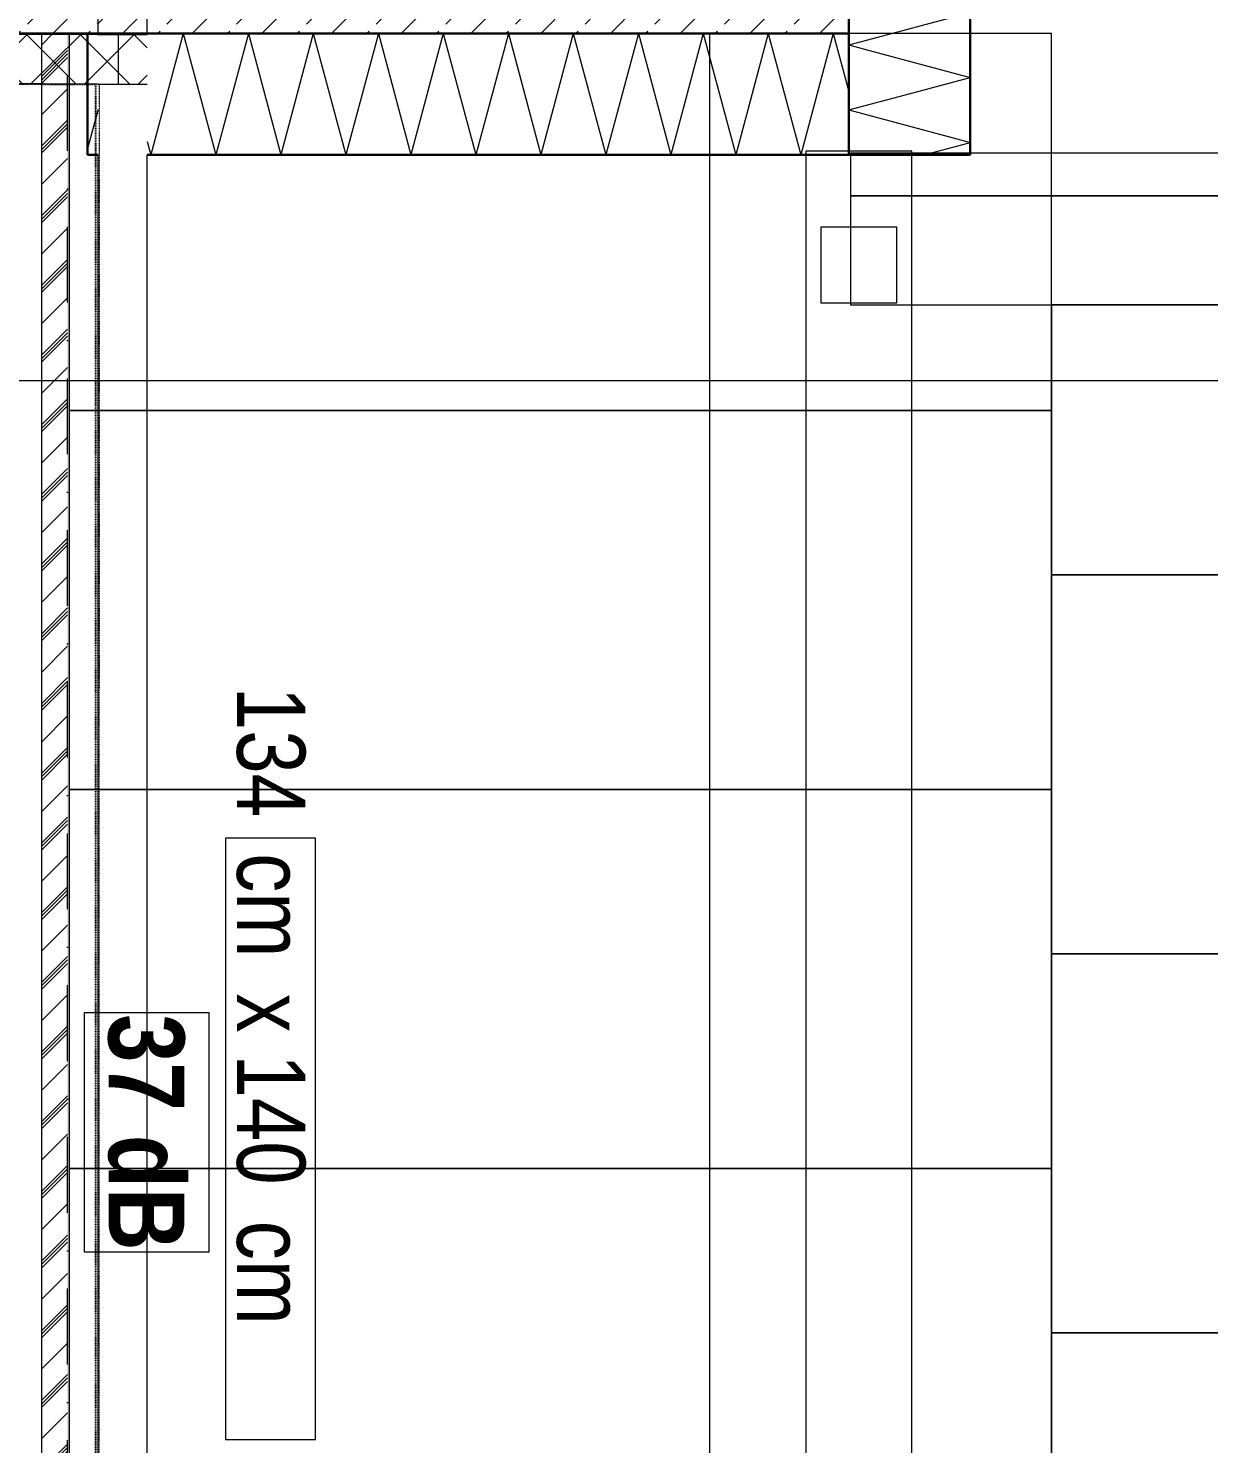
# Model space of a CAD drawing. Header units: metres. Extents: x -19025 to 34897, y -14024 to 26069.
# Drawn here: x 24269 to 25826, y 7228 to 9095 of the extents above; entities that cross this region are included whole.
import ezdxf
from ezdxf.enums import TextEntityAlignment as Align

# ---------------------------------------------------------------- set-up
doc = ezdxf.new("R2010")
doc.units = ezdxf.units.M
doc.header["$MEASUREMENT"] = 0
doc.set_wipeout_variables(frame=1)
for name, pattern in [('Strichlinie mittel', [0.15, 0.1, -0.05]), ('Wipeout_Contour', [1, 0, -1]), ('zz_Gebäudefluchtlinie', [0.2, 0.1, -0.05, 0, -0.05])]:
    doc.linetypes.add(name, pattern=pattern)
for name, color, linetype in [('110 Wand Aussen', 7, 'Continuous'), ('11__100 Achsraster', 7, 'Continuous'), ('120 Wand Innen tragend', 7, 'Continuous'), ('130 Wand Innen', 7, 'Continuous'), ('137 Wand WDVS', 7, 'Continuous'), ('220 Bodenaufbau', 7, 'Continuous'), ('310 Dachkonstruktion massiv', 7, 'Continuous'), ('520 Post', 7, 'Continuous'), ('930 Beschriftung Allgemein', 7, 'Continuous'), ('936 Beschriftung PP', 7, 'Continuous'), ('936 Beschriftung PP Schallschutz', 7, 'Continuous'), ('Neubau_120 Wand Innen tragend', 7, 'Continuous'), ('Neubau_137 Wand WDVS', 7, 'Continuous')]:
    doc.layers.add(name, color=color, linetype=linetype)
doc.styles.add('ERSTELLTER_STIL_1', font='ARIALN.TTF')
doc.styles.add('ERSTELLTER_STIL_2', font='ARIALNB.TTF')
doc.styles.add('ERSTELLTER_STIL_4', font='arialbd.ttf')
doc.linetypes.add('Grenze Bezirk', pattern='A,0,[2,22HAUS116_412 STG1 _ 2.DG_IndexB_2026-08-161.Shx,S=0.001587,R=0,X=0,Y=0],-0.25,0', length=0.25)
pattern_1 = [(44.91723, (0, 0), (-0.03530423, 0.03540637), [0.05, 0]), (134.91723, (0, 0), (0.03540637, 0.03530423), [0.05, 0])]
pattern_2 = [(45, (0, 0), (-0.04596194, 0.04596194), [0.0195, -0.013]), (45, (-0.02298, 0.02298), (-0.04596194, 0.04596194), [0.065, 0])]

# ---------------------------------------------------------------- blocks, each defined once
blk = doc.blocks.new('Decke_2_1', base_point=(11.4309, 4.6878))
at = {"layer": '220 Bodenaufbau', "color": 7, "linetype": 'Continuous', "lineweight": 13, "flags": 128}
blk.add_lwpolyline([(14.36, 14.251), (14.36, 6.5391), (11.4309, 6.5391), (11.4309, 4.6878), (11.4309, 0.63), (23.5009, 0.63), (23.501, 3.8755), (23.4166, 3.8755), (23.4166, 12.8428), (23.4166, 13.3904), (21.7196, 13.391), (21.72, 13.026), (19.551, 13.0252), (19.551, 14.231)], dxfattribs=at)
blk = doc.blocks.new('Wand_2_1', base_point=(22.6365, 13.3244))
at = {"layer": '130 Wand Innen', "linetype": 'Continuous', "lineweight": 13, "true_color": 0xa7a7a7}
h = blk.add_hatch(dxfattribs=at)
h.set_pattern_fill('GIPSKARTONWAND_0001', color=253, style=0, pattern_type=2)
h.set_pattern_definition(pattern_1)
h.paths.add_polyline_path([(21.785, 13.3256), (21.785, 13.3906), (21.72, 13.3907), (21.72, 13.3257)])
h = blk.add_hatch(dxfattribs=at)
h.set_pattern_fill('GIPSKARTONWAND_0001', color=253, style=0, pattern_type=2)
h.set_pattern_definition(pattern_1)
h.paths.add_polyline_path([(22.6366, 13.3894), (21.785, 13.3906), (21.785, 13.3256), (22.6365, 13.3244)])
h = blk.add_hatch(dxfattribs=at)
h.set_pattern_fill('GIPSKARTONWAND_0001', color=253, style=0, pattern_type=2)
h.set_pattern_definition(pattern_1)
h.paths.add_polyline_path([(22.6745, 13.3244), (22.6745, 13.3894), (22.6095, 13.3895), (22.6095, 13.3245)])
at = {"layer": '130 Wand Innen', "color": 7, "linetype": 'Continuous', "lineweight": 13}
for p, q in [((22.6745, 13.3894), (22.6095, 13.3895)), ((22.6095, 13.3245), (22.6745, 13.3244))]:
    blk.add_line(p, q, dxfattribs=at)
at = {"layer": '130 Wand Innen', "color": 7, "linetype": 'Continuous', "lineweight": 13, "flags": 128}
for points in [[(22.6366, 13.3894), (21.785, 13.3906)], [(22.6365, 13.3244), (22.6366, 13.3894)], [(21.785, 13.3256), (22.6365, 13.3244)]]:
    blk.add_lwpolyline(points, dxfattribs=at)
at = {"layer": 'Neubau_120 Wand Innen tragend', "color": 7, "linetype": 'Continuous', "lineweight": 13}
blk.add_line((21.72, 13.3907), (21.72, 13.3257), dxfattribs=at)
blk = doc.blocks.new('Wand_120_1', base_point=(22.6095, 13.491))
at = {"color": 254, "linetype": 'Wipeout_Contour', "lineweight": 0, "ltscale": 105.338994}
blk.add_wipeout([(22.6745, 13.3894), (22.6745, 13.491), (22.6095, 13.491), (22.6095, 13.3895)], dxfattribs=at).dxf.layer = '130 Wand Innen'
at = {"color": 254, "linetype": 'Wipeout_Contour', "lineweight": 0, "ltscale": 102.547511}
blk.add_wipeout([(22.6745, 10.6334), (22.6745, 13.3244), (22.6095, 13.3245), (22.6095, 10.6334)], dxfattribs=at).dxf.layer = '130 Wand Innen'
at = {"layer": '130 Wand Innen', "color": 7, "linetype": 'Continuous', "lineweight": 13}
for p, q in [((22.6745, 13.3894), (22.6095, 13.3895)), ((22.6095, 13.3245), (22.6745, 13.3244))]:
    blk.add_line(p, q, dxfattribs=at)
at = {"layer": '130 Wand Innen', "color": 7, "linetype": 'Continuous', "lineweight": 13, "flags": 128}
for points in [[(22.6095, 13.491), (22.6095, 13.391)], [(22.6745, 13.391), (22.6745, 13.491)], [(22.6095, 13.231), (22.6095, 10.6334)], [(22.6745, 0.83), (22.6745, 13.231)]]:
    blk.add_lwpolyline(points, dxfattribs=at)
blk = doc.blocks.new('Wand_124_1', base_point=(21.52, 13.491))
at = {"layer": '120 Wand Innen tragend', "linetype": 'Continuous', "lineweight": 0, "true_color": 0x000000}
h = blk.add_hatch(dxfattribs=at)
h.set_pattern_fill('BETON__BEWEHRT_SN46_0001', color=18, style=0, pattern_type=2)
h.set_pattern_definition(pattern_2)
h.paths.add_polyline_path([(21.72, 13.391), (21.72, 13.591), (21.52, 13.591), (21.52, 13.391)])
h = blk.add_hatch(dxfattribs=at)
h.set_pattern_fill('BETON__BEWEHRT_SN46_0001', color=18, style=0, pattern_type=2)
h.set_pattern_definition(pattern_2)
h.paths.add_polyline_path([(21.785, 13.391), (21.785, 13.591), (21.72, 13.591), (21.72, 13.391)])
h = blk.add_hatch(dxfattribs=at)
h.set_pattern_fill('BETON__BEWEHRT_SN46_0001', color=18, style=0, pattern_type=2)
h.set_pattern_definition(pattern_2)
h.paths.add_polyline_path([(21.785, 13.391), (23.6, 13.391), (23.6, 13.591), (21.785, 13.591)])
at = {"layer": '120 Wand Innen tragend', "color": 7, "linetype": 'Continuous', "lineweight": 30}
for p, q in [((21.785, 13.591), (21.72, 13.591)), ((21.72, 13.391), (21.785, 13.391))]:
    blk.add_line(p, q, dxfattribs=at)
at = {"layer": '120 Wand Innen tragend', "color": 7, "linetype": 'Continuous', "lineweight": 30, "flags": 128}
for points in [[(23.6, 13.591), (21.785, 13.591)], [(23.6, 13.591), (23.6, 13.391)], [(21.785, 13.391), (23.6, 13.391)]]:
    blk.add_lwpolyline(points, dxfattribs=at)
at = {"layer": 'Neubau_120 Wand Innen tragend', "color": 7, "linetype": 'Continuous', "lineweight": 30}
blk.add_line((21.52, 13.591), (21.52, 13.391), dxfattribs=at)
blk = doc.blocks.new('Standard-Rastermarker')
at = {"layer": '11__100 Achsraster', "color": 8, "linetype": 'Grenze Bezirk', "lineweight": 5}
blk.add_line((1, 0), (28.1323, 0), dxfattribs=at)
at = {"layer": '11__100 Achsraster', "color": 8, "lineweight": 5, "style": 'ERSTELLTER_STIL_4'}
blk.add_attdef('AC_MarkerText_1', text='', height=0.2, rotation=270, dxfattribs=at).set_placement((29.5281, -0.0457), align=Align.TOP_CENTER)
blk = doc.blocks.new('*X586')
at = {"layer": '310 Dachkonstruktion massiv', "color": 8, "linetype": 'Continuous', "lineweight": 5}
for p, q in [((23.8673, 12.677), (24.308, 12.677)), ((24.308, 12.677), (23.8673, 12.677)), ((23.8673, 12.177), (24.2049, 12.177)), ((24.2049, 12.177), (23.8673, 12.177)), ((23.8673, 11.677), (24.2049, 11.677)), ((24.2049, 11.677), (23.8673, 11.677))]:
    blk.add_line(p, q, dxfattribs=at)
blk = doc.blocks.new('Dachfläche_20_1', base_point=(25.27, 0.63))
at = {"layer": '310 Dachkonstruktion massiv', "color": 7, "linetype": 'Continuous', "lineweight": 13, "flags": 128}
blk.add_lwpolyline([(23.8673, 0.63), (25.27, 0.63), (25.27, 13.0333), (23.8673, 13.0333)], close=True, dxfattribs=at)
at = {"layer": '310 Dachkonstruktion massiv', "color": 7, "linetype": 'Continuous', "lineweight": 13}
blk.add_blockref('*X586', (0, 0), dxfattribs=at)
blk = doc.blocks.new('*X614')
at = {"layer": '310 Dachkonstruktion massiv', "color": 253, "linetype": 'Continuous', "lineweight": 9, "true_color": 0x9f9f9f}
for p, q in [((23.6022, 13.177), (23.808, 13.177)), ((23.808, 13.177), (23.6022, 13.177)), ((23.808, 13.177), (24.308, 13.177)), ((24.308, 13.177), (23.808, 13.177)), ((24.308, 13.177), (24.808, 13.177)), ((24.808, 13.177), (24.308, 13.177)), ((24.808, 13.177), (25.27, 13.177)), ((25.27, 13.177), (24.808, 13.177))]:
    blk.add_line(p, q, dxfattribs=at)
blk = doc.blocks.new('Dachfläche_27_1', base_point=(25.27, 13.0333))
at = {"layer": '310 Dachkonstruktion massiv', "color": 7, "linetype": 'Continuous', "lineweight": 13, "flags": 128}
blk.add_lwpolyline([(25.27, 13.0333), (25.27, 13.2333), (25.07, 13.2333), (23.6022, 13.2333), (23.6022, 13.0333)], close=True, dxfattribs=at)
at = {"layer": '310 Dachkonstruktion massiv', "color": 7, "linetype": 'Continuous', "lineweight": 13}
blk.add_blockref('*X614', (0, 0), dxfattribs=at)
blk = doc.blocks.new('*X807')
at = {"layer": '137 Wand WDVS', "color": 7, "linetype": 'Continuous', "lineweight": 5}
for p, q in [((22.722, 13.391), (22.6792, 13.231)), ((22.722, 13.391), (22.7649, 13.231)), ((22.8078, 13.391), (22.7649, 13.231)), ((22.8078, 13.391), (22.8507, 13.231)), ((22.8935, 13.391), (22.8507, 13.231)), ((22.8935, 13.391), (22.9364, 13.231)), ((22.9793, 13.391), (22.9364, 13.231)), ((22.9793, 13.391), (23.0221, 13.231)), ((23.065, 13.391), (23.0221, 13.231)), ((23.065, 13.391), (23.1079, 13.231)), ((23.1508, 13.391), (23.1079, 13.231)), ((23.1508, 13.391), (23.1936, 13.231)), ((23.2365, 13.391), (23.1936, 13.231)), ((23.2365, 13.391), (23.2794, 13.231)), ((23.3223, 13.391), (23.2794, 13.231)), ((23.3223, 13.391), (23.3651, 13.231)), ((23.408, 13.391), (23.3651, 13.231)), ((23.408, 13.391), (23.4509, 13.231)), ((23.4937, 13.391), (23.4509, 13.231)), ((23.4937, 13.391), (23.5366, 13.231)), ((23.5795, 13.391), (23.5366, 13.231)), ((23.5795, 13.391), (23.6, 13.3144)), ((22.6745, 13.2486), (22.6792, 13.231))]:
    blk.add_line(p, q, dxfattribs=at)
blk = doc.blocks.new('*X808')
at = {"layer": '137 Wand WDVS', "color": 7, "linetype": 'Continuous', "lineweight": 5}
blk.add_line((22.6095, 13.2908), (22.5957, 13.2394), dxfattribs=at)
blk = doc.blocks.new('Wand_169_1', base_point=(23.6, 13.231))
at = {"layer": '137 Wand WDVS', "color": 7, "linetype": 'Continuous', "lineweight": 30, "flags": 128}
for points in [[(22.6095, 13.391), (22.5957, 13.391)], [(22.5957, 13.391), (22.5957, 13.231)], [(23.6, 13.391), (22.6745, 13.391)], [(22.5957, 13.231), (22.6095, 13.231)], [(22.6745, 13.231), (23.6, 13.231)]]:
    blk.add_lwpolyline(points, dxfattribs=at)
at = {"layer": 'Neubau_137 Wand WDVS', "color": 7, "linetype": 'Continuous', "lineweight": 30}
blk.add_line((23.6, 13.231), (23.6, 13.391), dxfattribs=at)
at = {"layer": '137 Wand WDVS', "color": 7, "lineweight": 30}
for name in ['*X807', '*X808']:
    blk.add_blockref(name, (0, 0), dxfattribs=at)
blk = doc.blocks.new('*X863')
at = {"layer": 'Neubau_137 Wand WDVS', "color": 7, "linetype": 'Continuous', "lineweight": 5}
for p, q in [((23.6, 13.376), (23.6118, 13.3792)), ((23.6, 13.376), (23.6205, 13.3705)), ((23.6, 13.2903), (23.6795, 13.3116)), ((23.6, 13.2903), (23.7376, 13.2534)), ((23.6988, 13.231), (23.7471, 13.2439))]:
    blk.add_line(p, q, dxfattribs=at)
blk = doc.blocks.new('*X864')
at = {"layer": 'Neubau_137 Wand WDVS', "color": 7, "linetype": 'Continuous', "lineweight": 5}
for p, q in [((23.6118, 13.3792), (23.76, 13.4189)), ((23.6205, 13.3705), (23.76, 13.3332)), ((23.6795, 13.3116), (23.76, 13.3332)), ((23.7376, 13.2534), (23.76, 13.2474)), ((23.7471, 13.2439), (23.76, 13.2474))]:
    blk.add_line(p, q, dxfattribs=at)
blk = doc.blocks.new('Wand_206_1', base_point=(23.6, 15.551))
at = {"layer": 'Neubau_137 Wand WDVS', "color": 7, "linetype": 'Continuous', "lineweight": 30}
blk.add_line((23.6, 13.231), (23.6, 13.391), dxfattribs=at)
at = {"layer": 'Neubau_137 Wand WDVS', "color": 7, "linetype": 'Continuous', "lineweight": 30, "flags": 128}
for points in [[(23.6, 15.551), (23.6, 13.391)], [(23.76, 13.231), (23.76, 15.551)], [(23.76, 13.231), (23.6, 13.231)]]:
    blk.add_lwpolyline(points, dxfattribs=at)
at = {"layer": 'Neubau_137 Wand WDVS', "color": 7, "lineweight": 30}
for name in ['*X864', '*X863']:
    blk.add_blockref(name, (0, 0), dxfattribs=at)
blk = doc.blocks.new('*X885')
at = {"layer": '310 Dachkonstruktion massiv', "color": 8, "linetype": 'Continuous', "lineweight": 5}
for p, q in [((22.572, 12.8939), (22.851, 12.8939)), ((22.851, 12.8939), (22.572, 12.8939)), ((22.851, 12.8939), (23.351, 12.8939)), ((23.351, 12.8939), (22.851, 12.8939)), ((23.351, 12.8939), (23.851, 12.8939)), ((23.851, 12.8939), (23.351, 12.8939)), ((23.851, 12.8939), (23.8673, 12.8939)), ((23.8673, 12.8939), (23.851, 12.8939)), ((22.572, 12.3939), (22.851, 12.3939)), ((22.851, 12.3939), (22.572, 12.3939)), ((22.851, 12.3939), (23.351, 12.3939)), ((23.351, 12.3939), (22.851, 12.3939)), ((23.351, 12.3939), (23.851, 12.3939)), ((23.851, 12.3939), (23.351, 12.3939)), ((23.851, 12.3939), (23.8673, 12.3939)), ((23.8673, 12.3939), (23.851, 12.3939)), ((22.572, 11.8939), (22.851, 11.8939)), ((22.851, 11.8939), (22.572, 11.8939)), ((22.851, 11.8939), (23.351, 11.8939)), ((23.351, 11.8939), (22.851, 11.8939)), ((23.351, 11.8939), (23.851, 11.8939)), ((23.851, 11.8939), (23.351, 11.8939)), ((23.851, 11.8939), (23.8673, 11.8939)), ((23.8673, 11.8939), (23.851, 11.8939))]:
    blk.add_line(p, q, dxfattribs=at)
blk = doc.blocks.new('Dachfläche_55_1', base_point=(20.952, 13.391))
at = {"layer": '310 Dachkonstruktion massiv', "linetype": 'Continuous', "lineweight": 13, "true_color": 0xd2b48c}
h = blk.add_hatch(dxfattribs=at)
h.set_pattern_fill('VOLLHOLZ_SN21_0001', color=43, style=0, pattern_type=2)
h.set_pattern_definition([(225, (-0.0023, 0.0023), (-0.04596194, 0.04596194), []), (225, (0, 0), (-0.04596194, 0.04596194), []), (225, (0.0023, -0.0023), (-0.04596194, 0.04596194), []), (225, (-0.068943, -0.02298), (-0.02298097, 0.02298097), [])])
h.paths.add_polyline_path([(22.5691, 13.391), (22.5352, 13.391), (22.5352, 0.63), (22.5691, 0.63)])
at = {"layer": '310 Dachkonstruktion massiv', "linetype": 'Continuous', "lineweight": 5}
h = blk.add_hatch(dxfattribs=at)
h.set_pattern_fill('METALLE_SM_0001', color=5, style=0, pattern_type=2)
h.set_pattern_definition([(45, (0, 0), (-0.04596194, 0.04596194), [0.065, 0]), (45, (-0.02298, 0), (-0.04596194, 0.04596194), [0.065, 0]), (45, (-0.04596, 0), (-0.04596194, 0.04596194), [0.065, 0])])
h.paths.add_polyline_path([(22.572, 13.391), (22.5691, 13.391), (22.5691, 0.63), (22.572, 0.63)])
at = {"layer": '310 Dachkonstruktion massiv', "color": 7, "linetype": 'Continuous', "lineweight": 30, "flags": 128}
blk.add_lwpolyline([(22.572, 13.391), (21.8083, 13.391)], dxfattribs=at)
at = {"layer": '310 Dachkonstruktion massiv', "color": 7, "linetype": 'Continuous', "lineweight": 13, "flags": 128}
for points in [[(22.5352, 0.63), (22.5352, 13.391)], [(23.8673, 13.3911), (22.572, 13.391)], [(22.572, 0.63), (23.8673, 0.63), (23.8673, 13.3911)]]:
    blk.add_lwpolyline(points, dxfattribs=at)
at = {"layer": '310 Dachkonstruktion massiv', "color": 7, "linetype": 'zz_Gebäudefluchtlinie', "lineweight": 13, "flags": 128}
blk.add_lwpolyline([(22.5691, 0.63), (22.5691, 13.391)], dxfattribs=at)
at = {"layer": '310 Dachkonstruktion massiv', "color": 7, "linetype": 'Continuous', "lineweight": 18, "flags": 128}
blk.add_lwpolyline([(22.572, 0.63), (22.572, 13.391)], dxfattribs=at)
at = {"layer": '310 Dachkonstruktion massiv', "color": 7, "linetype": 'Continuous', "lineweight": 13}
blk.add_blockref('*X885', (0, 0), dxfattribs=at)
blk = doc.blocks.new('Regenrinne 27_8')
at = {"layer": '520 Post', "color": 7, "linetype": 'Continuous', "lineweight": 13, "flags": 128}
for points in [[(0, -0.07), (12.8058, -0.07), (12.8058, 0.07), (0, 0.07)], [(12.6058, 0.05), (12.6058, -0.05), (12.7058, -0.05), (12.7058, 0.05)]]:
    blk.add_lwpolyline(points, close=True, dxfattribs=at)
blk = doc.blocks.new('Etikett_113_1', base_point=(22.8963, 12.3297))
at = {"layer": '936 Beschriftung PP', "color": 7, "linetype": 'Continuous', "lineweight": 13, "flags": 128}
blk.add_lwpolyline([(22.7777, 11.5362), (22.8963, 11.5362), (22.8963, 12.3297), (22.7777, 12.3297)], close=True, dxfattribs=at)
at = {"layer": '936 Beschriftung PP', "color": 7, "lineweight": 13, "insert": (22.883, 11.5362), "char_height": 0.09, "attachment_point": 3, "rotation": 270, "style": 'ERSTELLTER_STIL_1'}
blk.add_mtext('\\A1;{\\pqr;\\pt0,1;\\fArial Narrow|b0|i0|c0|p0;\\W1.000000;134\\fArial Narrow|b0|i0|c0|p0;\\W1.000000;\\A1{\\H.66x;\\S^  ;}\\fArial Narrow|b0|i0|c0|p0;\\W1.000000; cm\\fArial Narrow|b0|i0|c0|p0;\\W1.000000;\\A1{\\H.66x;\\S^  ;}\\fArial Narrow|b0|i0|c0|p0;\\W1.000000; x \\fArial Narrow|b0|i0|c0|p0;\\W1.000000;\\fArial Narrow|b0|i0|c0|p0;\\W1.000000;\\fArial Narrow|b0|i0|c0|p0;\\W1.000000;\\fArial Narrow|b0|i0|c0|p0;\\W1.000000;\\fArial Narrow|b0|i0|c0|p0;\\W1.000000;140\\fArial Narrow|b0|i0|c0|p0;\\W1.000000;\\A1{\\H.66x;\\S^  ;}\\fArial Narrow|b0|i0|c0|p0;\\W1.000000; cm\\fArial Narrow|b0|i0|c0|p0;\\W1.000000;\\A1{\\H.66x;\\S^  ;}\\fArial Narrow|b0|i0|c0|p0;\\W1.000000;\\fArial Narrow|b0|i0|c0|p0;\\W1.000000;\\fArial Narrow|b0|i0|c0|p0;\\W1.000000;\\fArial Narrow|b0|i0|c0|p0;\\W1.000000;\\fArial Narrow|b0|i0|c0|p0;\\W1.000000;\\fArial Narrow|b0|i0|c0|p0;\\W1.000000;\\fArial Narrow|b0|i0|c0|p0;\\W1.000000;\\A1{\\H.66x;\\S^  ;}\\fArial Narrow|b0|i0|c0|p0;\\W1.000000;\\fArial Narrow|b0|i0|c0|p0;\\W1.000000;\\A1{\\H.66x;\\S^  ;}\\fArial Narrow|b0|i0|c0|p0;\\W1.000000;\\fArial Narrow|b0|i0|c0|p0;\\W1.000000;\\fArial Narrow|b0|i0|c0|p0;\\W1.000000;\\fArial Narrow|b0|i0|c0|p0;\\W1.000000;\\fArial Narrow|b0|i0|c0|p0;\\W1.000000;\\fArial Narrow|b0|i0|c0|p0;\\W1.000000;\\fArial Narrow|b0|i0|c0|p0;\\W1.000000;\\A1{\\H.66x;\\S^  ;}\\fArial Narrow|b0|i0|c0|p0;\\W1.000000;\\fArial Narrow|b0|i0|c0|p0;\\W1.000000;\\A1{\\H.66x;\\S^  ;}\\fArial Narrow|b0|i0|c0|p0;\\W1.000000;\\fArial Narrow|b0|i0|c0|p0;\\W1.000000;\\fArial Narrow|b0|i0|c0|p0;\\W1.000000;\\fArial Narrow|b0|i0|c0|p0;\\W1.000000;\\fArial Narrow|b0|i0|c0|p0;\\W1.000000;\\fArial Narrow|b0|i0|c0|p0;\\W1.000000;\\fArial Narrow|b0|i0|c0|p0;\\W1.000000;\\A1{\\H.66x;\\S^  ;}\\fArial Narrow|b0|i0|c0|p0;\\W1.000000;\\fArial Narrow|b0|i0|c0|p0;\\W1.000000;\\A1{\\H.66x;\\S^  ;}\\fArial Narrow|b0|i0|c0|p0;\\W1.000000;\\fArial Narrow|b0|i0|c0|p0;\\W1.000000;\\fArial Narrow|b0|i0|c0|p0;\\W1.000000;\\fArial Narrow|b0|i0|c0|p0;\\W1.000000;\\fArial Narrow|b0|i0|c0|p0;\\W1.000000;\\fArial Narrow|b0|i0|c0|p0;\\W1.000000;\\fArial Narrow|b0|i0|c0|p0;\\W1.000000;\\A1{\\H.66x;\\S^  ;}\\fArial Narrow|b0|i0|c0|p0;\\W1.000000;}', dxfattribs=at)
at = {"layer": '936 Beschriftung PP', "color": 7, "lineweight": 13, "style": 'ERSTELLTER_STIL_1'}
blk.add_attdef('DUMMY_92', text='', height=0.09, rotation=270, dxfattribs=at).set_placement((22.8963, 12.3297), align=Align.TOP_LEFT)

msp = doc.modelspace()

# ---------------------------------------------------------------- block references
at = {"layer": '130 Wand Innen', "color": 7, "lineweight": 30, "xscale": 1000, "yscale": 1000, "zscale": 1000}
msp.add_blockref('Wand_2_1', (24387.802, 9021.345), dxfattribs=at)
at = {"layer": '220 Bodenaufbau', "color": 7, "linetype": 'Continuous', "lineweight": 13, "xscale": 1000, "yscale": 1000, "zscale": 1000}
msp.add_blockref('Decke_2_1', (13182.278, 384.744), dxfattribs=at)
at = {"layer": '310 Dachkonstruktion massiv', "color": 7, "linetype": 'Continuous', "lineweight": 13, "xscale": 1000, "yscale": 1000, "zscale": 1000}
for name, p in [('Dachfläche_27_1', (27021.337, 8730.195)), ('Dachfläche_20_1', (27021.342, -3673.021))]:
    msp.add_blockref(name, p, dxfattribs=at)
at = {"layer": '520 Post', "color": 7, "linetype": 'Continuous', "lineweight": 13, "xscale": 1000, "yscale": 1000, "zscale": 1000, "rotation": 90.0000000000003}
msp.add_blockref('Regenrinne 27_8', (25364.438, -3873.021), dxfattribs=at)
at = {"layer": '936 Beschriftung PP', "color": 7, "linetype": 'Continuous', "lineweight": 13, "xscale": 1000, "yscale": 1000, "zscale": 1000}
msp.add_blockref('Etikett_113_1', (24647.582, 8026.613), dxfattribs=at)
at = {"layer": 'Neubau_137 Wand WDVS', "color": 7, "lineweight": 30, "xscale": 1000, "yscale": 1000, "zscale": 1000}
msp.add_blockref('Wand_206_1', (25351.339, 11247.953), dxfattribs=at)

# ---------------------------------------------------------------- next in the draw order: block references
at = {"layer": '130 Wand Innen', "color": 7, "lineweight": 30, "xscale": 1000, "yscale": 1000, "zscale": 1000}
msp.add_blockref('Wand_120_1', (24360.791, 9187.926), dxfattribs=at)

# ---------------------------------------------------------------- next in the draw order: linework, layer by layer
at = {"layer": '110 Wand Aussen', "color": 7, "linetype": 'Strichlinie mittel', "lineweight": 25}
for p in [(23560.907, 9022.539), (24357.901, 6330.302)]:
    msp.add_line(p, (24357.798, 9021.344), dxfattribs=at)
at = {"layer": '930 Beschriftung Allgemein', "color": 7, "linetype": 'Strichlinie mittel', "lineweight": 13}
msp.add_lwpolyline([(23677.694, -3473.075), (24357.905, -3473.108), (24362.884, 9021.344), (23560.907, 9022.539)], dxfattribs=at)
at = {"layer": '936 Beschriftung PP Schallschutz', "color": 7, "linetype": 'Continuous', "lineweight": 13, "flags": 128}
msp.add_lwpolyline([(24342.601, 7796.128), (24342.601, 7480.894), (24507.307, 7480.894), (24507.307, 7796.128), (24342.601, 7796.128)], close=True, dxfattribs=at)

# ---------------------------------------------------------------- next in the draw order: block references
at = {"layer": '11__100 Achsraster', "color": 7, "linetype": 'Continuous', "lineweight": 18, "xscale": 1000, "yscale": 1000, "zscale": 1000}
msp.add_blockref('Standard-Rastermarker', (5265.152, 8630.197), dxfattribs=at)
at = {"layer": '120 Wand Innen tragend', "color": 7, "lineweight": 30, "xscale": 1000, "yscale": 1000, "zscale": 1000}
msp.add_blockref('Wand_124_1', (23271.34, 9187.893), dxfattribs=at)
at = {"layer": '137 Wand WDVS', "color": 7, "lineweight": 30, "xscale": 1000, "yscale": 1000, "zscale": 1000}
msp.add_blockref('Wand_169_1', (25351.34, 8927.95), dxfattribs=at)
at = {"layer": '310 Dachkonstruktion massiv', "color": 7, "linetype": 'Continuous', "lineweight": 13, "xscale": 1000, "yscale": 1000, "zscale": 1000}
msp.add_blockref('Dachfläche_55_1', (22703.298, 9087.909), dxfattribs=at)

# ---------------------------------------------------------------- next in the draw order: texts
at = {"layer": '936 Beschriftung PP Schallschutz', "color": 7, "linetype": 'Continuous', "lineweight": 13, "insert": (24373.231, 7638.511), "char_height": 100, "attachment_point": 8, "rotation": 270, "style": 'ERSTELLTER_STIL_2'}
msp.add_mtext('\\A1;{\\pqc;\\fArial Narrow|b1|i0|c0|p0;\\W1.000000;37 dB}', dxfattribs=at)

doc.saveas('drawing.dxf')
